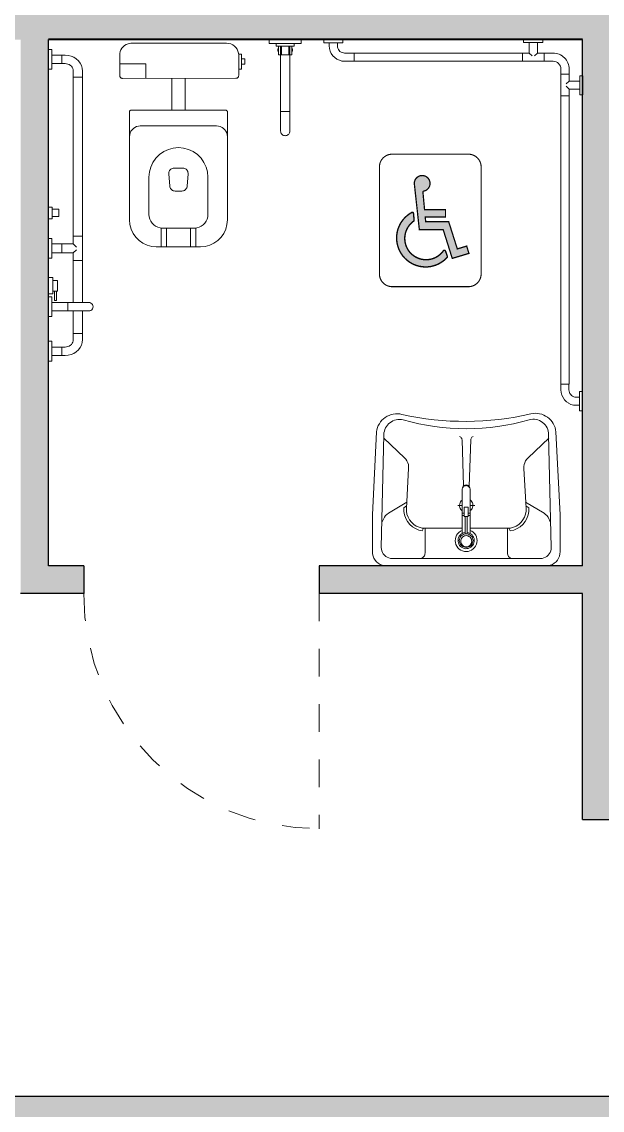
# Model space of a CAD drawing. Header units: millimetres. Extents: x 114 to 1075, y 58 to 426.
# Drawn here: x 1067.942 to 1070.038, y 194.409 to 198.339 of the extents above; entities that cross this region are included whole.
import ezdxf

# ---------------------------------------------------------------- set-up
doc = ezdxf.new("R2010")
doc.units = ezdxf.units.MM
doc.linetypes.add('HIDDEN', pattern=[0.375, 0.25, -0.125])
for name, color, linetype, lineweight in [('ARREDI attrezzature - furniture', 175, 'Continuous', 9), ('MURATURA sezioni - section wall', 7, 'Continuous', 40), ('PROIEZIONI finissime - fine lines', 251, 'Continuous', 9), ('SIMBOLI bagno MF - bathroom symbols', 7, 'Continuous', 9)]:
    doc.layers.add(name, color=color, linetype=linetype, lineweight=lineweight)
doc.layers.add('pilastri', color=1, linetype='Continuous')

# ---------------------------------------------------------------- blocks, each defined once
blk = doc.blocks.new('lavabo H - H washbasin - hi87aw25')
for p, q in [((210.8129, 187.2366), (211.112, 187.2512)), ((211.2306, 187.2191), (210.8229, 187.2101)), ((211.2456, 187.2512), (211.112, 187.2512)), ((211.1209, 187.2081), (211.1397, 187.2171)), ((211.2306, 187.2191), (211.2367, 187.2188)), ((211.2367, 187.2188), (211.2428, 187.2175)), ((211.2428, 187.2175), (211.2485, 187.2152)), ((211.2537, 187.2508), (211.2456, 187.2512)), ((211.2485, 187.2152), (211.2538, 187.2121)), ((211.2617, 187.2491), (211.2537, 187.2508)), ((211.2692, 187.2461), (211.2617, 187.2491)), ((211.2762, 187.242), (211.2692, 187.2461)), ((211.2823, 187.2367), (211.2762, 187.242)), ((211.2875, 187.2306), (211.2823, 187.2367)), ((211.2916, 187.2236), (211.2875, 187.2306)), ((211.2944, 187.2161), (211.2916, 187.2236)), ((211.296, 187.2083), (211.2944, 187.2161)), ((210.8352, 187.2103), (210.9065, 187.1356)), ((211.0672, 187.1267), (211.1069, 187.1936)), ((211.1069, 187.1936), (211.1108, 187.1991)), ((211.1108, 187.1991), (211.1155, 187.204)), ((211.1155, 187.204), (211.1209, 187.2081)), ((211.2538, 187.2121), (211.2585, 187.2081)), ((211.2585, 187.2081), (211.2626, 187.2035)), ((211.2626, 187.2035), (211.2658, 187.1982)), ((211.2658, 187.1982), (211.2682, 187.1926)), ((211.2682, 187.1926), (211.2697, 187.1866)), ((211.2697, 187.1866), (211.2702, 187.1804)), ((211.2702, 186.6448), (211.2702, 187.1804)), ((211.2962, 187.2002), (211.296, 187.2083)), ((211.2962, 187.2002), (211.2962, 186.625)), ((210.9065, 187.1356), (210.9118, 187.1308)), ((211.0871, 187.1382), (211.0806, 187.1282)), ((211.0871, 187.1382), (211.1002, 187.1381)), ((211.1002, 187.1381), (211.1131, 187.1357)), ((211.1131, 187.1357), (211.1254, 187.1313)), ((210.9118, 187.1308), (210.9178, 187.1268)), ((210.9178, 187.1268), (210.9243, 187.1237)), ((210.9243, 187.1237), (210.9312, 187.1216)), ((210.9312, 187.1216), (210.9383, 187.1205)), ((210.9383, 187.1205), (210.9455, 187.1205)), ((210.9455, 187.1205), (211.088, 187.1286)), ((211.088, 187.1286), (211.0992, 187.1285)), ((211.0992, 187.1285), (211.1103, 187.1265)), ((211.1103, 187.1265), (211.1208, 187.1228)), ((211.1208, 187.1228), (211.1306, 187.1174)), ((211.1254, 187.1313), (211.1369, 187.1249)), ((211.1306, 187.1174), (211.1394, 187.1106)), ((211.1369, 187.1249), (211.147, 187.1167)), ((211.1394, 187.1106), (211.1469, 187.1024)), ((211.1469, 187.1024), (211.153, 187.0931)), ((211.147, 187.1167), (211.1557, 187.107)), ((211.1557, 187.107), (211.1625, 187.096)), ((211.1625, 187.096), (211.1674, 187.084)), ((211.153, 187.0931), (211.1575, 187.083)), ((211.1575, 187.083), (211.1602, 187.0723)), ((211.1602, 187.0723), (211.1611, 187.0613)), ((211.1702, 187.0714), (211.1609, 187.0665)), ((211.1611, 187.0613), (211.2506, 187.0613)), ((211.1611, 187.0613), (211.1611, 186.9266)), ((211.1674, 187.084), (211.1702, 187.0714)), ((211.254, 187.0616), (211.2506, 187.0613)), ((211.2573, 187.0624), (211.254, 187.0616)), ((211.2604, 187.0639), (211.2573, 187.0624)), ((211.2632, 187.0658), (211.2604, 187.0639)), ((211.2656, 187.0682), (211.2632, 187.0658)), ((211.2675, 187.0709), (211.2656, 187.0682)), ((211.269, 187.074), (211.2675, 187.0709)), ((211.2699, 187.0772), (211.269, 187.074)), ((211.2702, 187.0806), (211.2699, 187.0772)), ((211.0785, 186.9434), (211.0785, 186.9266)), ((211.1755, 186.9381), (211.1804, 186.9429)), ((211.1804, 186.9429), (211.186, 186.9468)), ((211.186, 186.9468), (211.1923, 186.9496)), ((211.1894, 186.9369), (211.1938, 186.9393)), ((211.1923, 186.9496), (211.1989, 186.9513)), ((211.1938, 186.9393), (211.1985, 186.9409)), ((211.1985, 186.9409), (211.2035, 186.9417)), ((211.1989, 186.9513), (211.2057, 186.9519)), ((211.2035, 186.9417), (211.2085, 186.9416)), ((211.2057, 186.9519), (211.2125, 186.9513)), ((211.2085, 186.9416), (211.2135, 186.9406)), ((211.2125, 186.9513), (211.2191, 186.9495)), ((211.2135, 186.9406), (211.2182, 186.9388)), ((211.2182, 186.9388), (211.2225, 186.9363)), ((211.2191, 186.9495), (211.2253, 186.9466)), ((211.2253, 186.9466), (211.2309, 186.9427)), ((211.2309, 186.9427), (211.2357, 186.9378)), ((210.8309, 186.9354), (210.8296, 186.9378)), ((210.8326, 186.9334), (210.8309, 186.9354)), ((210.8346, 186.9316), (210.8326, 186.9334)), ((210.8369, 186.9302), (210.8346, 186.9316)), ((210.8394, 186.9292), (210.8369, 186.9302)), ((210.842, 186.9287), (210.8394, 186.9292)), ((211.0088, 186.9227), (210.8421, 186.9287)), ((211.0078, 186.9033), (210.8421, 186.8978)), ((211.0047, 186.9122), (211.0049, 186.9146)), ((211.0049, 186.9097), (211.0047, 186.9122)), ((211.0049, 186.9146), (211.0055, 186.917)), ((211.0055, 186.9074), (211.0049, 186.9097)), ((211.0055, 186.917), (211.0065, 186.9193)), ((211.0065, 186.9051), (211.0055, 186.9074)), ((211.0065, 186.9193), (211.0079, 186.9213)), ((211.0079, 186.9031), (211.0065, 186.9051)), ((211.0071, 186.9122), (211.0073, 186.9147)), ((211.0073, 186.9097), (211.0071, 186.9122)), ((211.0073, 186.9147), (211.008, 186.9171)), ((211.008, 186.9073), (211.0073, 186.9097)), ((211.0079, 186.9213), (211.0096, 186.9231)), ((211.0096, 186.9013), (211.0079, 186.9031)), ((211.008, 186.9171), (211.009, 186.9194)), ((211.009, 186.905), (211.008, 186.9073)), ((211.009, 186.9194), (211.0105, 186.9214)), ((211.0105, 186.903), (211.009, 186.905)), ((211.0096, 186.9231), (211.0115, 186.9246)), ((211.0115, 186.8998), (211.0096, 186.9013)), ((211.0105, 186.9214), (211.0122, 186.9232)), ((211.0122, 186.9012), (211.0105, 186.903)), ((211.0115, 186.9246), (211.0137, 186.9257)), ((211.0137, 186.8986), (211.0115, 186.8998)), ((211.0122, 186.9232), (211.0143, 186.9246)), ((211.0143, 186.8998), (211.0122, 186.9012)), ((211.0168, 186.9257), (211.0137, 186.9257)), ((211.0143, 186.9246), (211.0166, 186.9257)), ((211.0166, 186.8987), (211.0143, 186.8998)), ((211.0166, 186.9257), (211.019, 186.9263)), ((211.019, 186.9263), (211.0215, 186.9265)), ((211.1798, 186.9265), (211.022, 186.9265)), ((211.0596, 186.9278), (211.0625, 186.9308)), ((211.0625, 186.9308), (211.0658, 186.9332)), ((211.0658, 186.9332), (211.0694, 186.9351)), ((211.0694, 186.9351), (211.0733, 186.9363)), ((211.0733, 186.9363), (211.0774, 186.9368)), ((211.0774, 186.9368), (211.0815, 186.9366)), ((211.0815, 186.9366), (211.0855, 186.9358)), ((211.1181, 186.9191), (211.0851, 186.9191)), ((211.0851, 186.9191), (211.0851, 186.9053)), ((211.0851, 186.9053), (211.1181, 186.9053)), ((211.0855, 186.9358), (211.0893, 186.9343)), ((211.0893, 186.9343), (211.0928, 186.9321)), ((211.0928, 186.9321), (211.0959, 186.9294)), ((211.0959, 186.9294), (211.0985, 186.9262)), ((211.1069, 186.9191), (211.1069, 186.9269)), ((211.1069, 186.9053), (211.1069, 186.8979)), ((211.1154, 186.9191), (211.1154, 186.9269)), ((211.1154, 186.9053), (211.1154, 186.8979)), ((211.1181, 186.9053), (211.1181, 186.9191)), ((211.181, 186.9162), (211.1181, 186.9162)), ((211.181, 186.9085), (211.1181, 186.9085)), ((211.1686, 186.9264), (211.1715, 186.9326)), ((211.1715, 186.9326), (211.1755, 186.9381)), ((211.1764, 186.9162), (211.1775, 186.9212)), ((211.1777, 186.903), (211.1765, 186.9079)), ((211.1775, 186.9212), (211.1794, 186.9258)), ((211.1797, 186.8984), (211.1777, 186.903)), ((211.1794, 186.9258), (211.1821, 186.9301)), ((211.181, 186.9124), (211.1814, 186.9167)), ((211.1814, 186.9081), (211.181, 186.9124)), ((211.1814, 186.9167), (211.1825, 186.9209)), ((211.1825, 186.9039), (211.1814, 186.9081)), ((211.1821, 186.9301), (211.1854, 186.9338)), ((211.1825, 186.9209), (211.1843, 186.9248)), ((211.1843, 186.9), (211.1825, 186.9039)), ((211.1843, 186.9248), (211.1867, 186.9283)), ((211.1867, 186.8964), (211.1843, 186.9)), ((211.1854, 186.9338), (211.1894, 186.9369)), ((211.1867, 186.9283), (211.1897, 186.9314)), ((211.1878, 186.9126), (211.1881, 186.9161)), ((211.1881, 186.9092), (211.1878, 186.9126)), ((211.1881, 186.9161), (211.189, 186.9194)), ((211.189, 186.9059), (211.1881, 186.9092)), ((211.189, 186.9194), (211.1905, 186.9225)), ((211.1905, 186.9028), (211.189, 186.9059)), ((211.1897, 186.9314), (211.1932, 186.9339)), ((211.1905, 186.9225), (211.1925, 186.9253)), ((211.1925, 186.8999), (211.1905, 186.9028)), ((211.1925, 186.9253), (211.195, 186.9278)), ((211.195, 186.8975), (211.1925, 186.8999)), ((211.1932, 186.9339), (211.1971, 186.9357)), ((211.195, 186.9278), (211.1978, 186.9297)), ((211.1971, 186.9357), (211.2012, 186.9368)), ((211.1978, 186.9297), (211.201, 186.9312)), ((211.201, 186.9312), (211.2044, 186.9321)), ((211.2012, 186.9368), (211.2055, 186.9372)), ((211.2044, 186.9321), (211.2078, 186.9324)), ((211.2055, 186.9372), (211.2097, 186.9368)), ((211.2078, 186.9324), (211.2113, 186.9321)), ((211.2097, 186.9368), (211.2139, 186.9357)), ((211.2113, 186.9321), (211.2147, 186.9312)), ((211.2139, 186.9357), (211.2177, 186.9339)), ((211.2147, 186.9312), (211.2179, 186.9297)), ((211.2177, 186.9339), (211.2212, 186.9314)), ((211.2179, 186.9297), (211.2207, 186.9278)), ((211.2207, 186.9278), (211.2232, 186.9253)), ((211.2232, 186.8999), (211.2207, 186.8975)), ((211.2212, 186.9314), (211.2243, 186.9283)), ((211.2225, 186.9363), (211.2263, 186.933)), ((211.2232, 186.9253), (211.2252, 186.9225)), ((211.2252, 186.9028), (211.2232, 186.8999)), ((211.2243, 186.9283), (211.2267, 186.9248)), ((211.2267, 186.9), (211.2243, 186.8964)), ((211.2252, 186.9225), (211.2267, 186.9194)), ((211.2267, 186.9059), (211.2252, 186.9028)), ((211.2263, 186.933), (211.2295, 186.9292)), ((211.2267, 186.9248), (211.2285, 186.9209)), ((211.2267, 186.9194), (211.2276, 186.9161)), ((211.2276, 186.9092), (211.2267, 186.9059)), ((211.2285, 186.9039), (211.2267, 186.9)), ((211.2276, 186.9161), (211.2279, 186.9126)), ((211.2279, 186.9126), (211.2276, 186.9092)), ((211.2285, 186.9209), (211.2296, 186.9167)), ((211.2296, 186.9081), (211.2285, 186.9039)), ((211.2295, 186.9292), (211.2321, 186.9248)), ((211.2296, 186.9167), (211.23, 186.9124)), ((211.23, 186.9124), (211.2296, 186.9081)), ((211.2323, 186.9005), (211.2299, 186.8961)), ((211.2321, 186.9248), (211.2338, 186.9201)), ((211.234, 186.9052), (211.2323, 186.9005)), ((211.2338, 186.9201), (211.2347, 186.9152)), ((211.2348, 186.9102), (211.234, 186.9052)), ((211.2347, 186.9152), (211.2348, 186.9102)), ((211.2357, 186.9378), (211.2397, 186.9322)), ((211.2397, 186.9322), (211.2426, 186.926)), ((211.2426, 186.926), (211.2444, 186.9194)), ((211.2445, 186.9058), (211.2427, 186.8992)), ((211.2444, 186.9194), (211.245, 186.9126)), ((211.245, 186.9126), (211.2445, 186.9058)), ((210.8296, 186.8887), (210.8309, 186.891)), ((210.8309, 186.891), (210.8326, 186.8931)), ((210.8326, 186.8931), (210.8346, 186.8949)), ((210.8346, 186.8949), (210.8369, 186.8963)), ((210.8369, 186.8963), (210.8394, 186.8973)), ((210.8394, 186.8973), (210.842, 186.8978)), ((211.0168, 186.8986), (211.0137, 186.8986)), ((211.019, 186.8981), (211.0166, 186.8987)), ((211.0215, 186.8979), (211.019, 186.8981)), ((211.18, 186.8979), (211.0215, 186.8979)), ((211.0625, 186.8944), (211.0597, 186.8974)), ((211.0659, 186.892), (211.0625, 186.8944)), ((211.0695, 186.8902), (211.0659, 186.892)), ((211.0734, 186.889), (211.0695, 186.8902)), ((211.0775, 186.8885), (211.0734, 186.889)), ((211.0816, 186.8887), (211.0775, 186.8885)), ((211.0785, 186.8985), (211.0785, 186.8819)), ((211.0856, 186.8895), (211.0816, 186.8887)), ((211.0894, 186.8911), (211.0856, 186.8895)), ((211.0929, 186.8932), (211.0894, 186.8911)), ((211.096, 186.896), (211.0929, 186.8932)), ((211.0978, 186.8985), (211.096, 186.896)), ((211.1611, 186.764), (211.1611, 186.8985)), ((211.1687, 186.8979), (211.1687, 186.8979)), ((211.1718, 186.8917), (211.1687, 186.8979)), ((211.1759, 186.8862), (211.1718, 186.8917)), ((211.1808, 186.8815), (211.1759, 186.8862)), ((211.1824, 186.8942), (211.1797, 186.8984)), ((211.1865, 186.8777), (211.1808, 186.8815)), ((211.1859, 186.8906), (211.1824, 186.8942)), ((211.1899, 186.8875), (211.1859, 186.8906)), ((211.1928, 186.875), (211.1865, 186.8777)), ((211.1897, 186.8934), (211.1867, 186.8964)), ((211.1932, 186.8909), (211.1897, 186.8934)), ((211.1943, 186.8852), (211.1899, 186.8875)), ((211.1994, 186.8733), (211.1928, 186.875)), ((211.1971, 186.889), (211.1932, 186.8909)), ((211.1991, 186.8837), (211.1943, 186.8852)), ((211.1978, 186.8955), (211.195, 186.8975)), ((211.2012, 186.8879), (211.1971, 186.889)), ((211.201, 186.8941), (211.1978, 186.8955)), ((211.2041, 186.8831), (211.1991, 186.8837)), ((211.2062, 186.8729), (211.1994, 186.8733)), ((211.2044, 186.8932), (211.201, 186.8941)), ((211.2055, 186.8875), (211.2012, 186.8879)), ((211.2091, 186.8833), (211.2041, 186.8831)), ((211.2078, 186.8929), (211.2044, 186.8932)), ((211.2097, 186.8879), (211.2055, 186.8875)), ((211.213, 186.8736), (211.2062, 186.8729)), ((211.2113, 186.8932), (211.2078, 186.8929)), ((211.214, 186.8843), (211.2091, 186.8833)), ((211.2139, 186.889), (211.2097, 186.8879)), ((211.2147, 186.8941), (211.2113, 186.8932)), ((211.2196, 186.8755), (211.213, 186.8736)), ((211.2177, 186.8909), (211.2139, 186.889)), ((211.2187, 186.8862), (211.214, 186.8843)), ((211.2179, 186.8955), (211.2147, 186.8941)), ((211.2212, 186.8934), (211.2177, 186.8909)), ((211.2207, 186.8975), (211.2179, 186.8955)), ((211.223, 186.8888), (211.2187, 186.8862)), ((211.2257, 186.8784), (211.2196, 186.8755)), ((211.2243, 186.8964), (211.2212, 186.8934)), ((211.2267, 186.8921), (211.223, 186.8888)), ((211.2313, 186.8824), (211.2257, 186.8784)), ((211.2299, 186.8961), (211.2267, 186.8921)), ((211.2361, 186.8873), (211.2313, 186.8824)), ((211.2399, 186.893), (211.2361, 186.8873)), ((211.2427, 186.8992), (211.2399, 186.893)), ((211.1575, 186.7423), (211.153, 186.7322)), ((211.1602, 186.753), (211.1575, 186.7423)), ((211.1611, 186.764), (211.1602, 186.753)), ((211.1702, 186.7539), (211.1609, 186.7587)), ((211.1611, 186.764), (211.2506, 186.764)), ((211.1702, 186.7539), (211.1674, 186.7413)), ((211.2506, 186.764), (211.254, 186.7637)), ((211.254, 186.7637), (211.2573, 186.7628)), ((211.2573, 186.7628), (211.2604, 186.7614)), ((211.2604, 186.7614), (211.2632, 186.7595)), ((211.2632, 186.7595), (211.2656, 186.7571)), ((211.2656, 186.7571), (211.2675, 186.7544)), ((211.2675, 186.7544), (211.269, 186.7513)), ((211.269, 186.7513), (211.2699, 186.7481)), ((211.2699, 186.7481), (211.2702, 186.7447)), ((210.9243, 186.7015), (210.9312, 186.7037)), ((210.9312, 186.7037), (210.9383, 186.7047)), ((210.9383, 186.7047), (210.9455, 186.7048)), ((210.9455, 186.7048), (211.088, 186.6966)), ((211.1306, 186.7078), (211.1208, 186.7025)), ((211.1394, 186.7147), (211.1306, 186.7078)), ((211.147, 186.7085), (211.1369, 186.7004)), ((211.1469, 186.7229), (211.1394, 186.7147)), ((211.153, 186.7322), (211.1469, 186.7229)), ((211.1557, 186.7183), (211.147, 186.7085)), ((211.1625, 186.7293), (211.1557, 186.7183)), ((211.1674, 186.7413), (211.1625, 186.7293)), ((210.8352, 186.6149), (210.9065, 186.6897)), ((210.9065, 186.6897), (210.9118, 186.6945)), ((210.9118, 186.6945), (210.9178, 186.6985)), ((210.9178, 186.6985), (210.9243, 186.7015)), ((211.0672, 186.6986), (211.1069, 186.6317)), ((211.0871, 186.687), (211.0806, 186.6971)), ((211.1002, 186.6872), (211.0871, 186.687)), ((211.0992, 186.6968), (211.088, 186.6966)), ((211.1103, 186.6988), (211.0992, 186.6968)), ((211.1131, 186.6895), (211.1002, 186.6872)), ((211.1208, 186.7025), (211.1103, 186.6988)), ((211.1254, 186.694), (211.1131, 186.6895)), ((211.1369, 186.7004), (211.1254, 186.694)), ((211.1069, 186.6317), (211.1108, 186.6261)), ((211.1108, 186.6261), (211.1155, 186.6212)), ((211.2658, 186.627), (211.2626, 186.6218)), ((211.2682, 186.6327), (211.2658, 186.627)), ((211.2697, 186.6387), (211.2682, 186.6327)), ((211.2702, 186.6448), (211.2697, 186.6387)), ((211.2962, 186.625), (211.296, 186.617)), ((211.112, 186.5741), (210.8129, 186.5887)), ((211.2306, 186.6061), (210.8229, 186.6152)), ((211.1155, 186.6212), (211.1209, 186.6171)), ((211.1209, 186.6171), (211.1397, 186.6082)), ((211.2367, 186.6065), (211.2306, 186.6061)), ((211.2428, 186.6078), (211.2367, 186.6065)), ((211.2485, 186.6101), (211.2428, 186.6078)), ((211.2538, 186.6132), (211.2485, 186.6101)), ((211.2585, 186.6172), (211.2538, 186.6132)), ((211.2626, 186.6218), (211.2585, 186.6172)), ((211.2823, 186.5885), (211.2762, 186.5833)), ((211.2875, 186.5947), (211.2823, 186.5885)), ((211.2916, 186.6016), (211.2875, 186.5947)), ((211.2944, 186.6091), (211.2916, 186.6016)), ((211.296, 186.617), (211.2944, 186.6091)), ((211.2456, 186.5741), (211.112, 186.5741)), ((211.2537, 186.5745), (211.2456, 186.5741)), ((211.2617, 186.5762), (211.2537, 186.5745)), ((211.2692, 186.5791), (211.2617, 186.5762)), ((211.2762, 186.5833), (211.2692, 186.5791))]:
    blk.add_line(p, q)
for centre, radius, start, end in [((210.8205, 187.1624), 0.0745, 95.8287, 192.4732), ((210.8228, 187.1546), 0.0555, 89.8383, 195.4562), ((209.7323, 186.9087), 1.0429, 347.3534, 13.1735), ((209.9814, 186.9117), 0.8203, 343.9421, 16.1529), ((210.8222, 186.6626), 0.0745, 166.2284, 262.8474), ((210.825, 186.6719), 0.0568, 166.9381, 267.898)]:
    blk.add_arc(centre, radius, start, end)
blk = doc.blocks.new('wc H - uy56aw25')
for p, q in [((209.4854, 186.1135), (209.4655, 186.1135)), ((209.4655, 186.1135), (209.4655, 186.1009)), ((209.4854, 186.1009), (209.4854, 186.1135)), ((209.4196, 186.0757), (209.4153, 186.0695)), ((209.425, 186.0811), (209.4196, 186.0757)), ((209.4312, 186.0854), (209.425, 186.0811)), ((209.4381, 186.0886), (209.4312, 186.0854)), ((209.4454, 186.0906), (209.4381, 186.0886)), ((209.453, 186.0913), (209.4454, 186.0906)), ((209.5033, 186.1009), (209.4486, 186.1009)), ((209.4486, 186.1009), (209.4486, 186.0913)), ((209.5263, 186.0913), (209.4486, 186.0913)), ((209.4486, 186.0913), (209.5033, 186.0913)), ((209.4655, 186.1009), (209.4854, 186.1009)), ((209.5033, 186.0913), (209.5033, 186.1009)), ((209.5279, 186.0911), (209.5263, 186.0913)), ((209.5294, 186.0907), (209.5279, 186.0911)), ((209.5309, 186.0901), (209.5294, 186.0907)), ((209.5322, 186.0892), (209.5309, 186.0901)), ((209.5334, 186.0882), (209.5322, 186.0892)), ((209.5344, 186.0869), (209.5334, 186.0882)), ((209.5352, 186.0855), (209.5344, 186.0869)), ((209.5357, 186.084), (209.5352, 186.0855)), ((209.536, 186.0825), (209.5357, 186.084)), ((209.536, 186.0809), (209.536, 186.0825)), ((209.536, 186.0808), (209.5364, 185.6719)), ((209.4101, 186.0553), (209.4094, 186.0477)), ((209.4094, 186.0477), (209.4094, 185.7051)), ((209.412, 186.0626), (209.4101, 186.0553)), ((209.4153, 186.0695), (209.412, 186.0626)), ((209.6512, 186.0456), (209.6511, 186.0446)), ((209.6511, 186.0446), (209.6511, 185.703)), ((209.6514, 186.0465), (209.6512, 186.0456)), ((209.6519, 186.0475), (209.6514, 186.0465)), ((209.6524, 186.0483), (209.6519, 186.0475)), ((209.6531, 186.049), (209.6524, 186.0483)), ((209.654, 186.0496), (209.6531, 186.049)), ((209.6549, 186.05), (209.654, 186.0496)), ((209.6559, 186.0503), (209.6549, 186.05)), ((209.6569, 186.0504), (209.6559, 186.0503)), ((210.0478, 186.0504), (209.6569, 186.0504)), ((209.697, 186.0504), (209.6569, 186.0504)), ((209.7172, 186.0365), (209.7134, 186.031)), ((209.722, 186.0413), (209.7172, 186.0365)), ((209.7275, 186.0452), (209.722, 186.0413)), ((209.7336, 186.048), (209.7275, 186.0452)), ((209.7402, 186.0498), (209.7336, 186.048)), ((209.7469, 186.0504), (209.7402, 186.0498)), ((210.0646, 186.0489), (210.0478, 186.0504)), ((210.0809, 186.0445), (210.0646, 186.0489)), ((210.0962, 186.0374), (210.0809, 186.0445)), ((210.11, 186.0277), (210.0962, 186.0374)), ((209.7088, 186.0184), (209.7082, 186.0117)), ((209.7082, 186.0117), (209.7082, 185.7359)), ((209.7105, 186.0249), (209.7088, 186.0184)), ((209.7134, 186.031), (209.7105, 186.0249)), ((210.122, 186.0158), (210.11, 186.0277)), ((210.1316, 186.002), (210.122, 186.0158)), ((210.1388, 185.9867), (210.1316, 186.002)), ((209.8398, 185.966), (209.8246, 185.9553)), ((209.8566, 185.9738), (209.8398, 185.966)), ((209.8745, 185.9786), (209.8566, 185.9738)), ((209.893, 185.9802), (209.8745, 185.9786)), ((209.893, 185.9802), (210.0285, 185.9802)), ((210.0369, 185.9795), (210.0285, 185.9802)), ((210.045, 185.9773), (210.0369, 185.9795)), ((210.0527, 185.9737), (210.045, 185.9773)), ((210.0596, 185.9689), (210.0527, 185.9737)), ((210.0655, 185.9629), (210.0596, 185.9689)), ((210.0704, 185.956), (210.0655, 185.9629)), ((210.0739, 185.9484), (210.0704, 185.956)), ((210.1431, 185.9704), (210.1388, 185.9867)), ((210.1446, 185.9536), (210.1431, 185.9704)), ((209.8008, 185.927), (209.793, 185.9102)), ((209.8115, 185.9422), (209.8008, 185.927)), ((209.8246, 185.9553), (209.8115, 185.9422)), ((210.0761, 185.9402), (210.0739, 185.9484)), ((210.0769, 185.9318), (210.0761, 185.9402)), ((210.0769, 185.8109), (210.0769, 185.9367)), ((210.1446, 185.9367), (210.0769, 185.9367)), ((210.1446, 185.9173), (210.0769, 185.9173)), ((210.1446, 185.7939), (210.1446, 185.9536)), ((209.6511, 185.898), (209.5362, 185.898)), ((209.7882, 185.8923), (209.7866, 185.8738)), ((209.793, 185.9102), (209.7882, 185.8923)), ((209.8611, 185.8929), (209.8608, 185.8898)), ((209.8608, 185.8578), (209.8608, 185.8898)), ((209.8619, 185.8959), (209.8611, 185.8929)), ((209.8632, 185.8988), (209.8619, 185.8959)), ((209.8649, 185.9014), (209.8632, 185.8988)), ((209.867, 185.9037), (209.8649, 185.9014)), ((209.8694, 185.9056), (209.867, 185.9037)), ((209.8722, 185.9072), (209.8694, 185.9056)), ((209.8751, 185.9082), (209.8722, 185.9072)), ((209.8782, 185.9088), (209.8751, 185.9082)), ((209.8813, 185.9089), (209.8782, 185.9088)), ((209.8813, 185.9089), (209.9255, 185.9052)), ((209.9287, 185.9047), (209.9255, 185.9052)), ((209.9317, 185.9037), (209.9287, 185.9047)), ((209.9345, 185.9022), (209.9317, 185.9037)), ((209.9371, 185.9002), (209.9345, 185.9022)), ((209.9392, 185.8978), (209.9371, 185.9002)), ((209.941, 185.8952), (209.9392, 185.8978)), ((209.9423, 185.8922), (209.941, 185.8952)), ((209.9431, 185.8891), (209.9423, 185.8922)), ((209.9433, 185.886), (209.9431, 185.8891)), ((209.9433, 185.8616), (209.9433, 185.886)), ((209.6511, 185.8496), (209.5362, 185.8496)), ((209.7866, 185.8738), (209.7882, 185.8553)), ((209.7882, 185.8553), (209.793, 185.8374)), ((209.8608, 185.8578), (209.8611, 185.8547)), ((209.8611, 185.8547), (209.8619, 185.8516)), ((209.8619, 185.8516), (209.8632, 185.8488)), ((209.8632, 185.8488), (209.8649, 185.8461)), ((209.8649, 185.8461), (209.867, 185.8438)), ((209.867, 185.8438), (209.8694, 185.8419)), ((209.8694, 185.8419), (209.8722, 185.8404)), ((209.8722, 185.8404), (209.8751, 185.8393)), ((209.8751, 185.8393), (209.8782, 185.8387)), ((209.8782, 185.8387), (209.8813, 185.8387)), ((209.8813, 185.8387), (209.9255, 185.8423)), ((209.9255, 185.8423), (209.9287, 185.8428)), ((209.9287, 185.8428), (209.9317, 185.8439)), ((209.9317, 185.8439), (209.9345, 185.8454)), ((209.9345, 185.8454), (209.9371, 185.8473)), ((209.9371, 185.8473), (209.9392, 185.8497)), ((209.9392, 185.8497), (209.941, 185.8524)), ((209.941, 185.8524), (209.9423, 185.8553)), ((209.9423, 185.8553), (209.9431, 185.8584)), ((209.9431, 185.8584), (209.9433, 185.8616)), ((209.793, 185.8374), (209.8008, 185.8205)), ((209.8008, 185.8205), (209.8115, 185.8053)), ((209.8115, 185.8053), (209.8246, 185.7922)), ((210.0704, 185.7915), (210.0739, 185.7992)), ((210.0739, 185.7992), (210.0761, 185.8073)), ((210.0761, 185.8073), (210.0769, 185.8157)), ((210.1446, 185.8302), (210.0769, 185.8302)), ((210.1446, 185.8109), (210.0769, 185.8109)), ((209.8246, 185.7922), (209.8398, 185.7816)), ((209.8398, 185.7816), (209.8566, 185.7737)), ((209.8566, 185.7737), (209.8745, 185.7689)), ((209.8745, 185.7689), (209.893, 185.7673)), ((209.893, 185.7673), (210.0285, 185.7673)), ((210.0285, 185.7673), (210.0369, 185.7681)), ((210.0369, 185.7681), (210.045, 185.7702)), ((210.045, 185.7702), (210.0527, 185.7738)), ((210.0527, 185.7738), (210.0596, 185.7786)), ((210.0596, 185.7786), (210.0655, 185.7846)), ((210.0655, 185.7846), (210.0704, 185.7915)), ((210.1316, 185.7456), (210.1388, 185.7608)), ((210.1388, 185.7608), (210.1431, 185.7771)), ((210.1431, 185.7771), (210.1446, 185.7939)), ((209.4834, 185.7555), (209.5363, 185.7555)), ((209.4834, 185.6616), (209.4834, 185.7555)), ((209.7082, 185.7359), (209.7088, 185.7292)), ((209.7088, 185.7292), (209.7105, 185.7226)), ((209.7105, 185.7226), (209.7134, 185.7165)), ((210.11, 185.7198), (210.122, 185.7317)), ((210.122, 185.7317), (210.1316, 185.7456)), ((209.4094, 185.7051), (209.4094, 185.7018)), ((209.4094, 185.7051), (209.41, 185.6983)), ((209.41, 185.6983), (209.4116, 185.6917)), ((209.4116, 185.6917), (209.4142, 185.6854)), ((209.4142, 185.6854), (209.4177, 185.6795)), ((209.6511, 185.703), (209.6512, 185.702)), ((209.6512, 185.702), (209.6514, 185.701)), ((209.6514, 185.701), (209.6519, 185.7001)), ((209.6519, 185.7001), (209.6524, 185.6992)), ((209.6524, 185.6992), (209.6531, 185.6985)), ((209.6531, 185.6985), (209.654, 185.6979)), ((209.654, 185.6979), (209.6549, 185.6975)), ((209.6549, 185.6975), (209.6559, 185.6973)), ((209.6559, 185.6973), (209.6569, 185.6972)), ((209.7372, 185.6972), (209.6569, 185.6972)), ((209.697, 185.6972), (209.6569, 185.6972)), ((209.7134, 185.7165), (209.7172, 185.711)), ((209.7172, 185.711), (209.722, 185.7062)), ((209.722, 185.7062), (209.7275, 185.7024)), ((209.7275, 185.7024), (209.7336, 185.6995)), ((209.7336, 185.6995), (209.7402, 185.6978)), ((209.7372, 185.6972), (210.0478, 185.6972)), ((209.7402, 185.6978), (209.7469, 185.6972)), ((210.0478, 185.6972), (210.0646, 185.6986)), ((210.0646, 185.6986), (210.0809, 185.703)), ((210.0809, 185.703), (210.0962, 185.7101)), ((210.0962, 185.7101), (210.11, 185.7198)), ((209.4177, 185.6795), (209.4222, 185.6743)), ((209.4222, 185.6743), (209.4274, 185.6699)), ((209.4274, 185.6699), (209.4332, 185.6663)), ((209.4332, 185.6663), (209.4395, 185.6637)), ((209.4395, 185.6637), (209.4462, 185.6621)), ((209.4462, 185.6621), (209.453, 185.6616)), ((209.453, 185.6616), (209.4912, 185.6616)), ((209.5267, 185.6616), (209.453, 185.6616)), ((209.4912, 185.6616), (209.4946, 185.6616)), ((209.5267, 185.6616), (209.5283, 185.6617)), ((209.5283, 185.6617), (209.5299, 185.6621)), ((209.5299, 185.6621), (209.5313, 185.6628)), ((209.5313, 185.6628), (209.5326, 185.6636)), ((209.5326, 185.6636), (209.5338, 185.6647)), ((209.5338, 185.6647), (209.5348, 185.6659)), ((209.5348, 185.6659), (209.5356, 185.6673)), ((209.5356, 185.6673), (209.5361, 185.6688)), ((209.5361, 185.6688), (209.5364, 185.6704)), ((209.5364, 185.6704), (209.5364, 185.672))]:
    blk.add_line(p, q)
blk = doc.blocks.new('barre sostegno H - H support bars - ji65aw25')
for p, q in [((209.5268, 187.3337), (209.5965, 187.3337)), ((209.5268, 187.3223), (209.5268, 187.3337)), ((209.5965, 187.3337), (209.5965, 187.3223)), ((210.6675, 187.3323), (210.6675, 187.321)), ((210.7371, 187.3323), (210.6675, 187.3323)), ((210.7371, 187.321), (210.7371, 187.3323)), ((209.5965, 187.3223), (209.5268, 187.3223)), ((209.5461, 187.3223), (209.5461, 187.2842)), ((209.5757, 187.2842), (209.5757, 187.3223)), ((210.6675, 187.321), (210.7371, 187.321)), ((210.6814, 187.2929), (210.6782, 187.2897)), ((210.684, 187.2966), (210.6814, 187.2929)), ((210.6859, 187.3007), (210.684, 187.2966)), ((210.6871, 187.3051), (210.6859, 187.3007)), ((210.6875, 187.3097), (210.6871, 187.3051)), ((210.6875, 187.321), (210.6875, 187.3097)), ((210.7163, 187.3), (210.7137, 187.2906)), ((210.7171, 187.3097), (210.7163, 187.3)), ((210.7171, 187.3097), (210.7171, 187.321)), ((209.5217, 187.2842), (209.5031, 187.2842)), ((209.5031, 187.2546), (209.6001, 187.2546)), ((209.5217, 187.2546), (209.5217, 187.2842)), ((209.5461, 187.2842), (209.5217, 187.2842)), ((209.5217, 187.2842), (209.5217, 187.2546)), ((209.5217, 187.2546), (209.5217, 187.2842)), ((209.5461, 187.2842), (209.5565, 187.2737)), ((209.5757, 187.2842), (209.5652, 187.2737)), ((209.6001, 187.2842), (209.5757, 187.2842)), ((209.6001, 187.2842), (210.6405, 187.2842)), ((209.6001, 187.2546), (209.6001, 187.2842)), ((209.6001, 187.2546), (210.6405, 187.2546)), ((210.6405, 187.2546), (210.6405, 187.284)), ((210.6405, 187.2835), (210.6614, 187.2835)), ((210.6405, 187.2546), (210.6614, 187.2546)), ((210.6659, 187.2839), (210.6614, 187.2835)), ((210.6711, 187.2554), (210.6614, 187.2546)), ((210.6703, 187.2851), (210.6659, 187.2839)), ((210.6744, 187.287), (210.6703, 187.2851)), ((210.6804, 187.2579), (210.6711, 187.2554)), ((210.6782, 187.2897), (210.6744, 187.287)), ((210.6892, 187.262), (210.6804, 187.2579)), ((210.6972, 187.2676), (210.6892, 187.262)), ((210.7041, 187.2745), (210.6972, 187.2676)), ((210.7096, 187.2824), (210.7041, 187.2745)), ((210.7137, 187.2906), (210.7096, 187.2818)), ((209.445, 187.1937), (209.445, 187.2261)), ((209.4747, 187.2261), (209.4747, 187.1153)), ((209.3962, 187.1893), (209.3962, 187.1197)), ((209.4075, 187.1893), (209.3962, 187.1893)), ((209.4075, 187.1197), (209.4075, 187.1893)), ((209.4747, 187.1937), (209.445, 187.1937)), ((209.445, 187.1693), (209.445, 187.1937)), ((209.4075, 187.1693), (209.445, 187.1693)), ((209.445, 187.1397), (209.4075, 187.1397)), ((209.445, 187.1693), (209.4555, 187.1588)), ((209.445, 187.1397), (209.4555, 187.1501)), ((209.445, 187.1153), (209.445, 187.1397)), ((209.3962, 187.1197), (209.4075, 187.1197)), ((209.4747, 187.1153), (209.445, 187.1153)), ((209.445, 187.1153), (209.445, 186.4946)), ((209.4747, 187.1153), (209.4747, 186.4946)), ((209.445, 186.5077), (209.4747, 186.5077)), ((209.3963, 186.4676), (209.4076, 186.4676)), ((209.3963, 186.398), (209.3963, 186.4676)), ((209.4076, 186.4676), (209.4076, 186.398)), ((209.4446, 186.4692), (209.4435, 186.4648)), ((209.445, 186.4737), (209.4446, 186.4692)), ((209.445, 186.4946), (209.445, 186.4737)), ((209.4747, 186.4737), (209.4738, 186.4641)), ((209.4747, 186.4946), (209.4747, 186.4737)), ((209.4076, 186.4476), (209.4189, 186.4476)), ((209.4235, 186.448), (209.4189, 186.4476)), ((209.4279, 186.4492), (209.4235, 186.448)), ((209.432, 186.4511), (209.4279, 186.4492)), ((209.4357, 186.4537), (209.432, 186.4511)), ((209.4389, 186.4569), (209.4357, 186.4537)), ((209.4415, 186.4607), (209.4389, 186.4569)), ((209.4435, 186.4648), (209.4415, 186.4607)), ((209.4547, 186.431), (209.4468, 186.4255)), ((209.4616, 186.4379), (209.4547, 186.431)), ((209.4672, 186.4459), (209.4616, 186.4379)), ((209.4713, 186.4547), (209.4672, 186.4459)), ((209.4738, 186.4641), (209.4713, 186.4547)), ((209.4076, 186.398), (209.3963, 186.398)), ((209.4189, 186.418), (209.4076, 186.418)), ((209.4286, 186.4189), (209.4189, 186.418)), ((209.438, 186.4214), (209.4286, 186.4189)), ((209.4468, 186.4255), (209.438, 186.4214)), ((209.3962, 186.3171), (209.4107, 186.3171)), ((209.3962, 186.3171), (209.3962, 186.201)), ((209.4107, 186.3171), (209.4107, 186.201)), ((209.4107, 186.2914), (209.4196, 186.2914)), ((209.4196, 186.2914), (209.4196, 186.2268)), ((209.4196, 186.2826), (209.4196, 186.2755)), ((209.4513, 186.2826), (209.4196, 186.2826)), ((209.4196, 186.2755), (209.4513, 186.2755)), ((209.4196, 186.2755), (209.6557, 186.2755)), ((209.4513, 186.2726), (209.4196, 186.2726)), ((209.4303, 186.2856), (209.4303, 186.2826)), ((209.4388, 186.2856), (209.4303, 186.2856)), ((209.4303, 186.2826), (209.4388, 186.2826)), ((209.4388, 186.2826), (209.4388, 186.2856)), ((209.4513, 186.2755), (209.4513, 186.2826)), ((209.4513, 186.2426), (209.4513, 186.2755)), ((209.6557, 186.2755), (209.7269, 186.2755)), ((209.6557, 186.2426), (209.6557, 186.2755)), ((209.7269, 186.2755), (209.7298, 186.2753)), ((209.7298, 186.2753), (209.7326, 186.2745)), ((209.7326, 186.2745), (209.7352, 186.2733)), ((209.7352, 186.2733), (209.7375, 186.2717)), ((209.7375, 186.2717), (209.7395, 186.2697)), ((209.4513, 186.2455), (209.4196, 186.2455)), ((209.4196, 186.2355), (209.4196, 186.2426)), ((209.4196, 186.2426), (209.4513, 186.2426)), ((209.4196, 186.2426), (209.6557, 186.2426)), ((209.4513, 186.2355), (209.4196, 186.2355)), ((209.4303, 186.2326), (209.4303, 186.2355)), ((209.4303, 186.2355), (209.4388, 186.2355)), ((209.4388, 186.2326), (209.4303, 186.2326)), ((209.4388, 186.2355), (209.4388, 186.2326)), ((209.4513, 186.2426), (209.4513, 186.2355)), ((209.6557, 186.2426), (209.7269, 186.2426)), ((209.7298, 186.2429), (209.7269, 186.2426)), ((209.7326, 186.2436), (209.7298, 186.2429)), ((209.7352, 186.2448), (209.7326, 186.2436)), ((209.7375, 186.2465), (209.7352, 186.2448)), ((209.7395, 186.2485), (209.7375, 186.2465)), ((209.7395, 186.2697), (209.7412, 186.2673)), ((209.7412, 186.2509), (209.7395, 186.2485)), ((209.7412, 186.2673), (209.7424, 186.2647)), ((209.7424, 186.2535), (209.7412, 186.2509)), ((209.7424, 186.2647), (209.7431, 186.2619)), ((209.7431, 186.2562), (209.7424, 186.2535)), ((209.7431, 186.2619), (209.7434, 186.2591)), ((209.7434, 186.2591), (209.7431, 186.2562)), ((209.4107, 186.201), (209.3962, 186.201)), ((209.4196, 186.2268), (209.4107, 186.2268)), ((209.4904, 185.5232), (209.5001, 185.526)), ((209.5001, 185.526), (209.5101, 185.5269)), ((209.5316, 185.5269), (209.5101, 185.5269)), ((209.5316, 185.5269), (209.5316, 185.494)), ((209.5316, 185.5269), (210.3188, 185.5269)), ((210.0894, 185.5269), (210.3457, 185.5269)), ((210.1063, 185.4942), (210.1063, 185.5269)), ((210.1069, 185.5269), (210.1939, 185.5269)), ((210.1945, 185.494), (210.1945, 185.5269)), ((210.3457, 185.4176), (210.3457, 185.5504)), ((210.3762, 185.5504), (210.3762, 185.4166)), ((210.3762, 185.5269), (210.4818, 185.5269)), ((210.4582, 185.5269), (210.4798, 185.5269)), ((210.4582, 185.5269), (210.4582, 185.494)), ((210.4897, 185.526), (210.4798, 185.5269)), ((210.4994, 185.5232), (210.4897, 185.526)), ((209.4535, 185.4758), (209.4561, 185.4862)), ((209.4561, 185.4862), (209.4603, 185.496)), ((209.4603, 185.496), (209.4661, 185.5048)), ((209.4661, 185.5048), (209.4732, 185.5124)), ((209.4732, 185.5124), (209.4814, 185.5186)), ((209.4814, 185.5186), (209.4904, 185.5232)), ((209.4895, 185.4837), (209.4928, 185.4873)), ((209.4928, 185.4873), (209.4966, 185.4902)), ((209.4966, 185.4902), (209.5009, 185.4923)), ((209.5009, 185.4923), (209.5054, 185.4936)), ((209.5054, 185.4936), (209.5101, 185.494)), ((209.5316, 185.494), (209.5101, 185.494)), ((209.5316, 185.4942), (210.1339, 185.4942)), ((210.1339, 185.494), (210.1456, 185.5057)), ((210.1339, 185.4166), (210.1339, 185.494)), ((210.1668, 185.494), (210.1552, 185.5057)), ((210.1668, 185.494), (210.1668, 185.4166)), ((210.3457, 185.494), (210.1668, 185.494)), ((210.4582, 185.494), (210.3762, 185.494)), ((210.4582, 185.494), (210.4798, 185.494)), ((210.4844, 185.4936), (210.4798, 185.494)), ((210.489, 185.4923), (210.4844, 185.4936)), ((210.4932, 185.4902), (210.489, 185.4923)), ((210.4971, 185.4873), (210.4932, 185.4902)), ((210.5004, 185.4837), (210.4971, 185.4873)), ((210.5085, 185.5187), (210.4994, 185.5232)), ((210.5167, 185.5125), (210.5085, 185.5187)), ((210.5238, 185.5048), (210.5167, 185.5125)), ((210.5295, 185.496), (210.5238, 185.5048)), ((210.5338, 185.4862), (210.5295, 185.496)), ((210.5363, 185.4758), (210.5338, 185.4862)), ((209.4526, 185.465), (209.4535, 185.4758)), ((209.4526, 185.465), (209.4526, 185.4176)), ((209.4526, 185.4524), (209.4832, 185.4524)), ((209.4832, 185.465), (209.4836, 185.4701)), ((209.4832, 185.4176), (209.4832, 185.465)), ((209.4836, 185.4701), (209.4848, 185.4749)), ((209.4848, 185.4749), (209.4868, 185.4795)), ((209.4868, 185.4795), (209.4895, 185.4837)), ((210.1668, 185.4524), (210.1339, 185.4524)), ((210.3762, 185.4747), (210.3457, 185.4747)), ((210.5031, 185.4795), (210.5004, 185.4837)), ((210.5051, 185.475), (210.5031, 185.4795)), ((210.5063, 185.4701), (210.5051, 185.475)), ((210.5067, 185.465), (210.5063, 185.4701)), ((210.5067, 185.4176), (210.5067, 185.465)), ((210.5372, 185.4524), (210.5067, 185.4524)), ((210.5372, 185.465), (210.5363, 185.4758)), ((210.5372, 185.465), (210.5372, 185.4176)), ((209.5038, 185.4166), (209.432, 185.4166)), ((209.432, 185.4166), (209.432, 185.404)), ((209.5038, 185.404), (209.5038, 185.4166)), ((210.0436, 185.418), (210.001, 185.418)), ((210.001, 185.418), (210.001, 185.404)), ((210.0352, 185.4416), (210.0093, 185.4416)), ((210.0093, 185.4416), (210.0093, 185.418)), ((210.0093, 185.418), (210.0352, 185.418)), ((210.0352, 185.418), (210.0352, 185.4416)), ((210.0436, 185.404), (210.0436, 185.418)), ((210.1145, 185.4166), (210.1863, 185.4166)), ((210.1145, 185.404), (210.1145, 185.4166)), ((210.1863, 185.404), (210.1863, 185.4166)), ((210.3141, 185.4209), (210.256, 185.4209)), ((210.256, 185.4209), (210.256, 185.404)), ((210.3043, 185.4367), (210.2658, 185.4367)), ((210.2658, 185.4367), (210.2658, 185.4209)), ((210.3043, 185.4209), (210.3043, 185.4367)), ((210.3386, 185.4338), (210.3043, 185.4338)), ((210.3043, 185.4338), (210.3043, 185.426)), ((210.3043, 185.426), (210.3386, 185.426)), ((210.3141, 185.404), (210.3141, 185.4209)), ((210.325, 185.4166), (210.3969, 185.4166)), ((210.325, 185.404), (210.325, 185.4166)), ((210.3386, 185.426), (210.3386, 185.4338)), ((210.3969, 185.4166), (210.3969, 185.404)), ((210.486, 185.4166), (210.5579, 185.4166)), ((210.486, 185.404), (210.486, 185.4166)), ((210.5579, 185.4166), (210.5579, 185.404)), ((209.432, 185.404), (209.5038, 185.404)), ((210.001, 185.404), (210.0436, 185.404)), ((210.1863, 185.404), (210.1145, 185.404)), ((210.256, 185.404), (210.3141, 185.404)), ((210.3969, 185.404), (210.325, 185.404)), ((210.5579, 185.404), (210.486, 185.404))]:
    blk.add_line(p, q)
for centre, radius, start in [((209.5031, 187.2261), 0.0581, 90.0003), ((209.5031, 187.2261), 0.0284, 90.0003), ((210.361, 185.5504), 0.0153, 0.0003)]:
    blk.add_arc(centre, radius, start, 180.0003)
blk = doc.blocks.new('simbolo bagno persona disabile - bathroom disabled persona©Archweb')
at = {"layer": 'SIMBOLI bagno MF - bathroom symbols', "true_color": 0x919191, "transparency": 33554687}
for points in [[(210.8211, 186.0123), (210.7454, 186.0123), (210.7395, 186.0756, -0.384823), (210.7423, 186.0793, 2.111385), (210.7083, 186.1073), (210.7266, 185.94), (210.8127, 185.94), (210.8454, 185.8365), (210.9055, 185.8545), (210.8975, 185.8809), (210.8636, 185.8707), (210.8325, 185.9689), (210.7495, 185.9689), (210.7479, 185.9855), (210.8211, 185.9855)], [(210.7054, 185.9991, 0.538059), (210.6993, 186.0024, 1.184584), (210.8269, 185.8399, 0.275872), (210.8277, 185.8441), (210.8209, 185.8632, 0.608639), (210.8136, 185.8642, -1.182812), (210.706, 185.971, 0.266563), (210.7077, 185.9748)]]:
    blk.add_hatch(color=252, dxfattribs=at).paths.add_polyline_path(points)
at = {"layer": 'SIMBOLI bagno MF - bathroom symbols', "const_width": 0.004}
blk.add_lwpolyline([(210.5825, 186.1667, -0.414214), (210.6285, 186.2128), (210.9036, 186.2128, -0.414214), (210.9496, 186.1667), (210.9496, 185.7803, -0.414214), (210.9036, 185.7343), (210.6285, 185.7343, -0.414214), (210.5825, 185.7803), (210.5825, 186.1667, -0.414214)], format="xyb", close=True, dxfattribs=at)
at = {"layer": 'SIMBOLI bagno MF - bathroom symbols'}
for points, const_width in [([(210.7395, 186.0756, -0.384823), (210.7423, 186.0793, 2.111385), (210.7083, 186.1073), (210.7266, 185.94), (210.8127, 185.94), (210.8454, 185.8365), (210.9055, 185.8545), (210.8975, 185.8809), (210.8636, 185.8707), (210.8325, 185.9689), (210.7495, 185.9689), (210.7479, 185.9855), (210.8211, 185.9855), (210.8211, 186.0123), (210.7454, 186.0123), (210.7395, 186.0756)], 0.00456), ([(210.8136, 185.8642, -0.608639), (210.8209, 185.8632), (210.8277, 185.8441, -0.275872), (210.8269, 185.8399, -1.184584), (210.6993, 186.0024, -0.538059), (210.7054, 185.9991), (210.7077, 185.9748, -0.266563), (210.706, 185.971, 1.182812), (210.8136, 185.8642, -1.25036)], 0.005)]:
    blk.add_lwpolyline(points, format="xyb", dxfattribs=dict(at, const_width=const_width))

msp = doc.modelspace()

# ---------------------------------------------------------------- hatches: boundary and pattern name
at = {"layer": 'pilastri', "true_color": 0x636466, "transparency": 33554687}
h = msp.add_hatch(color=251, dxfattribs=at)
h.dxf.hatch_style = 1
h.paths.add_polyline_path([(1049.7235, 190.8488), (1049.7235, 193.0988), (1049.4235, 193.0988), (1049.4235, 186.6888), (1049.7235, 186.6888), (1049.7235, 188.7688)])
h.paths.add_polyline_path([(1051.6095, 186.6888), (1050.0235, 186.6888), (1050.0235, 186.3888), (1051.6095, 186.3888)])
h.paths.add_polyline_path([(1055.4527, 186.6888), (1053.4095, 186.6888), (1053.4095, 186.3888), (1055.4527, 186.3888)])
h.paths.add_polyline_path([(1056.3177, 186.6888), (1056.0527, 186.6888), (1056.0527, 186.3888), (1056.3177, 186.3888)])
h.paths.add_polyline_path([(1058.0177, 186.6888), (1057.8177, 186.6888), (1057.8177, 186.3888), (1058.0177, 186.3888)])
h.paths.add_polyline_path([(1059.7177, 186.6888), (1059.5177, 186.6888), (1059.5177, 186.3888), (1059.7177, 186.3888)])
h.paths.add_polyline_path([(1061.4827, 186.6888), (1061.2177, 186.6888), (1061.2177, 186.3888), (1061.4827, 186.3888)])
h.paths.add_polyline_path([(1062.3477, 186.6888), (1062.0827, 186.6888), (1062.0827, 186.3888), (1062.3477, 186.3888)])
h.paths.add_polyline_path([(1064.0477, 186.6888), (1063.8477, 186.6888), (1063.8477, 186.3888), (1064.0477, 186.3888)])
h.paths.add_polyline_path([(1065.7477, 186.6888), (1065.5477, 186.6888), (1065.5477, 186.3888), (1065.7477, 186.3888)])
h.paths.add_polyline_path([(1067.5123, 186.6888), (1067.2477, 186.6888), (1067.2477, 186.3888), (1067.5123, 186.3888)])
h.paths.add_polyline_path([(1068.3773, 186.6888), (1068.1123, 186.6888), (1068.1123, 186.3888), (1068.3773, 186.3888)])
h.paths.add_polyline_path([(1070.0773, 186.6888), (1069.8773, 186.6888), (1069.8773, 186.3888), (1070.0773, 186.3888)])
h.paths.add_polyline_path([(1071.7773, 186.6888), (1071.5773, 186.6888), (1071.5773, 186.3888), (1071.7773, 186.3888)])
h.paths.add_polyline_path([(1073.5419, 186.6888), (1073.2773, 186.6888), (1073.2773, 186.3888), (1073.5419, 186.3888)])
h.paths.add_polyline_path([(1074.1419, 187.1888), (1073.8419, 187.1888), (1073.8419, 186.6888), (1074.1419, 186.6888)])
h.paths.add_polyline_path([(1074.1419, 189.1438), (1073.8419, 189.1438), (1073.8419, 188.6888), (1074.1419, 188.6888)])
h.paths.add_polyline_path([(1074.1419, 191.0988), (1073.8419, 191.0988), (1073.8419, 190.6438), (1074.1419, 190.6438)])
h.paths.add_polyline_path([(1074.1419, 198.7001), (1073.8419, 198.7001), (1073.8419, 198.3737), (1071.6325, 198.3737), (1071.6325, 199.4459), (1071.6064, 199.4459), (1071.6064, 199.0835), (1071.5564, 199.0835), (1071.5564, 199.4459), (1071.5325, 199.4459), (1071.5325, 198.3752), (1068.1419, 198.3752), (1068.1419, 199.6737), (1067.9419, 199.6737), (1067.9419, 198.3752), (1062.2222, 198.3752), (1062.1057, 198.3752), (1062.1057, 198.2752), (1067.9383, 198.2752), (1067.9383, 196.2752), (1068.1661, 196.2752), (1068.1661, 196.3752), (1068.0383, 196.3752), (1068.0383, 198.2752), (1069.9666, 198.2752), (1069.9666, 196.8025), (1069.9666, 196.3752), (1069.0161, 196.3752), (1069.0161, 196.2752), (1069.9666, 196.2752), (1069.9666, 195.4588), (1070.1272, 195.4588), (1070.1272, 195.5588), (1070.0666, 195.5588), (1070.0666, 196.9252), (1070.1839, 196.9252), (1070.1839, 197.0252), (1070.0666, 197.0252), (1070.0666, 198.2752), (1070.9366, 198.2752), (1070.9366, 197.0252), (1070.7839, 197.0252), (1070.7839, 196.9252), (1071.0366, 196.9252), (1071.1353, 196.9252), (1071.1353, 197.0252), (1071.0366, 197.0252), (1071.0366, 198.2752), (1071.9019, 198.2752), (1071.9019, 197.0252), (1071.7353, 197.0252), (1071.7353, 196.9252), (1071.9019, 196.9252), (1071.9019, 195.5588), (1070.7272, 195.5588), (1070.7272, 195.4588), (1072.0066, 195.4588), (1072.0625, 195.4588), (1072.0625, 195.5588), (1072.0019, 195.5588), (1072.0019, 196.9252), (1072.1193, 196.9252), (1072.1193, 197.0252), (1072.0019, 197.0252), (1072.0019, 198.2752), (1072.8719, 198.2752), (1072.8719, 197.0252), (1072.7193, 197.0252), (1072.7193, 196.9252), (1072.9719, 196.9252), (1073.0706, 196.9252), (1073.0706, 197.0252), (1072.9719, 197.0252), (1072.9719, 198.2752), (1073.8419, 198.2752), (1073.8419, 197.0252), (1073.6706, 197.0252), (1073.6706, 196.9252), (1073.8419, 196.9252), (1073.8419, 196.3752), (1073.8419, 195.5588), (1072.6625, 195.5588), (1072.6625, 195.4588), (1073.8419, 195.4588), (1073.8419, 194.4588), (1067.543, 194.4588), (1067.543, 194.3588), (1073.8419, 194.3588), (1073.8419, 193.6988), (1074.1419, 193.6988)])
h.paths.add_polyline_path([(1074.1419, 193.0988), (1073.8419, 193.0988), (1073.8419, 192.5988), (1074.1419, 192.5988)])
h.paths.add_polyline_path([(1074.1419, 200.7658), (1073.8419, 200.7658), (1073.8419, 200.4237), (1071.6325, 200.4237), (1071.6325, 201.6237), (1073.8419, 201.6237), (1073.8419, 201.4658), (1074.1419, 201.4658), (1074.1419, 202.0501), (1073.8419, 202.0501), (1073.8419, 201.7237), (1071.6325, 201.7237), (1071.6325, 202.7959), (1071.6064, 202.7959), (1071.6064, 202.4335), (1071.5564, 202.4335), (1071.5564, 202.7959), (1071.5325, 202.7959), (1071.5325, 201.7237), (1068.9919, 201.7237), (1068.9919, 201.6987), (1069.3837, 201.6987), (1069.3837, 201.6487), (1068.9919, 201.6487), (1068.9919, 201.6237), (1071.5325, 201.6237), (1071.5325, 200.4237), (1068.9919, 200.4237), (1068.9919, 200.3987), (1069.3837, 200.3987), (1069.3837, 200.3487), (1068.9919, 200.3487), (1068.9919, 200.3237), (1071.5325, 200.3237), (1071.5325, 200.2459), (1071.6325, 200.2459), (1071.6325, 200.3237), (1072.4919, 200.3237), (1072.4919, 200.2537), (1072.5919, 200.2537), (1072.5919, 200.3237), (1073.8419, 200.3237), (1073.8419, 200.2737), (1074.1419, 200.2737)])
h.paths.add_polyline_path([(1074.1419, 199.6737), (1073.8419, 199.6737), (1073.8419, 199.4537), (1072.5919, 199.4537), (1072.5919, 199.6537), (1072.4919, 199.6537), (1072.4919, 199.3537), (1073.8419, 199.3537), (1073.8419, 199.3001), (1074.1419, 199.3001)], flags=17)
h.paths.add_polyline_path([(1068.1419, 200.513), (1067.9419, 200.513), (1067.9419, 200.2737), (1068.1419, 200.2737), (1068.1419, 200.3237), (1068.1919, 200.3237), (1068.1919, 200.4237), (1068.1419, 200.4237)])

# ---------------------------------------------------------------- linework, layer by layer
for p, q in [((1068.0383, 198.2752), (1069.7713, 198.2752)), ((1068.0383, 196.3752), (1068.0383, 198.2752)), ((1069.8713, 198.2752), (1069.9666, 198.2752)), ((1069.9666, 196.3752), (1069.9666, 198.2752)), ((1069.9666, 196.3752), (1069.9666, 198.2752)), ((1069.9666, 196.8025), (1069.9666, 198.2752)), ((1068.1661, 196.3752), (1068.0383, 196.3752)), ((1068.1661, 196.3752), (1068.1661, 196.2752)), ((1069.9666, 196.3752), (1069.0161, 196.3752)), ((1069.0161, 196.3752), (1069.0161, 196.2752)), ((1068.1661, 196.2752), (1067.9383, 196.2752)), ((1069.9666, 196.2752), (1069.0161, 196.2752)), ((1069.9666, 195.4588), (1069.9666, 196.2752)), ((1069.9666, 195.4588), (1070.1272, 195.4588)), ((1073.8419, 194.4588), (1067.543, 194.4588))]:
    msp.add_line(p, q)
at = {"layer": 'MURATURA sezioni - section wall'}
for q in [(1068.0383, 198.2752), (1069.8713, 198.2752)]:
    msp.add_line((1069.9666, 198.2752), q, dxfattribs=at)
at = {"layer": 'PROIEZIONI finissime - fine lines', "linetype": 'HIDDEN', "ltscale": 0.2}
msp.add_line((1069.0161, 196.2752), (1069.0161, 195.4252), dxfattribs=at)
msp.add_arc((1069.0161, 196.2752), 0.85, 180, 270, dxfattribs=at)

# ---------------------------------------------------------------- block references
msp.add_blockref('simbolo bagno persona disabile - bathroom disabled persona©Archweb', (858.651, 11.6484))
at = {"layer": 'ARREDI attrezzature - furniture', "rotation": 270}
for name in ['barre sostegno H - H support bars - ji65aw25', 'wc H - uy56aw25', 'lavabo H - H washbasin - hi87aw25']:
    msp.add_blockref(name, (882.6342, 407.6714), dxfattribs=at)

doc.saveas('drawing.dxf')
